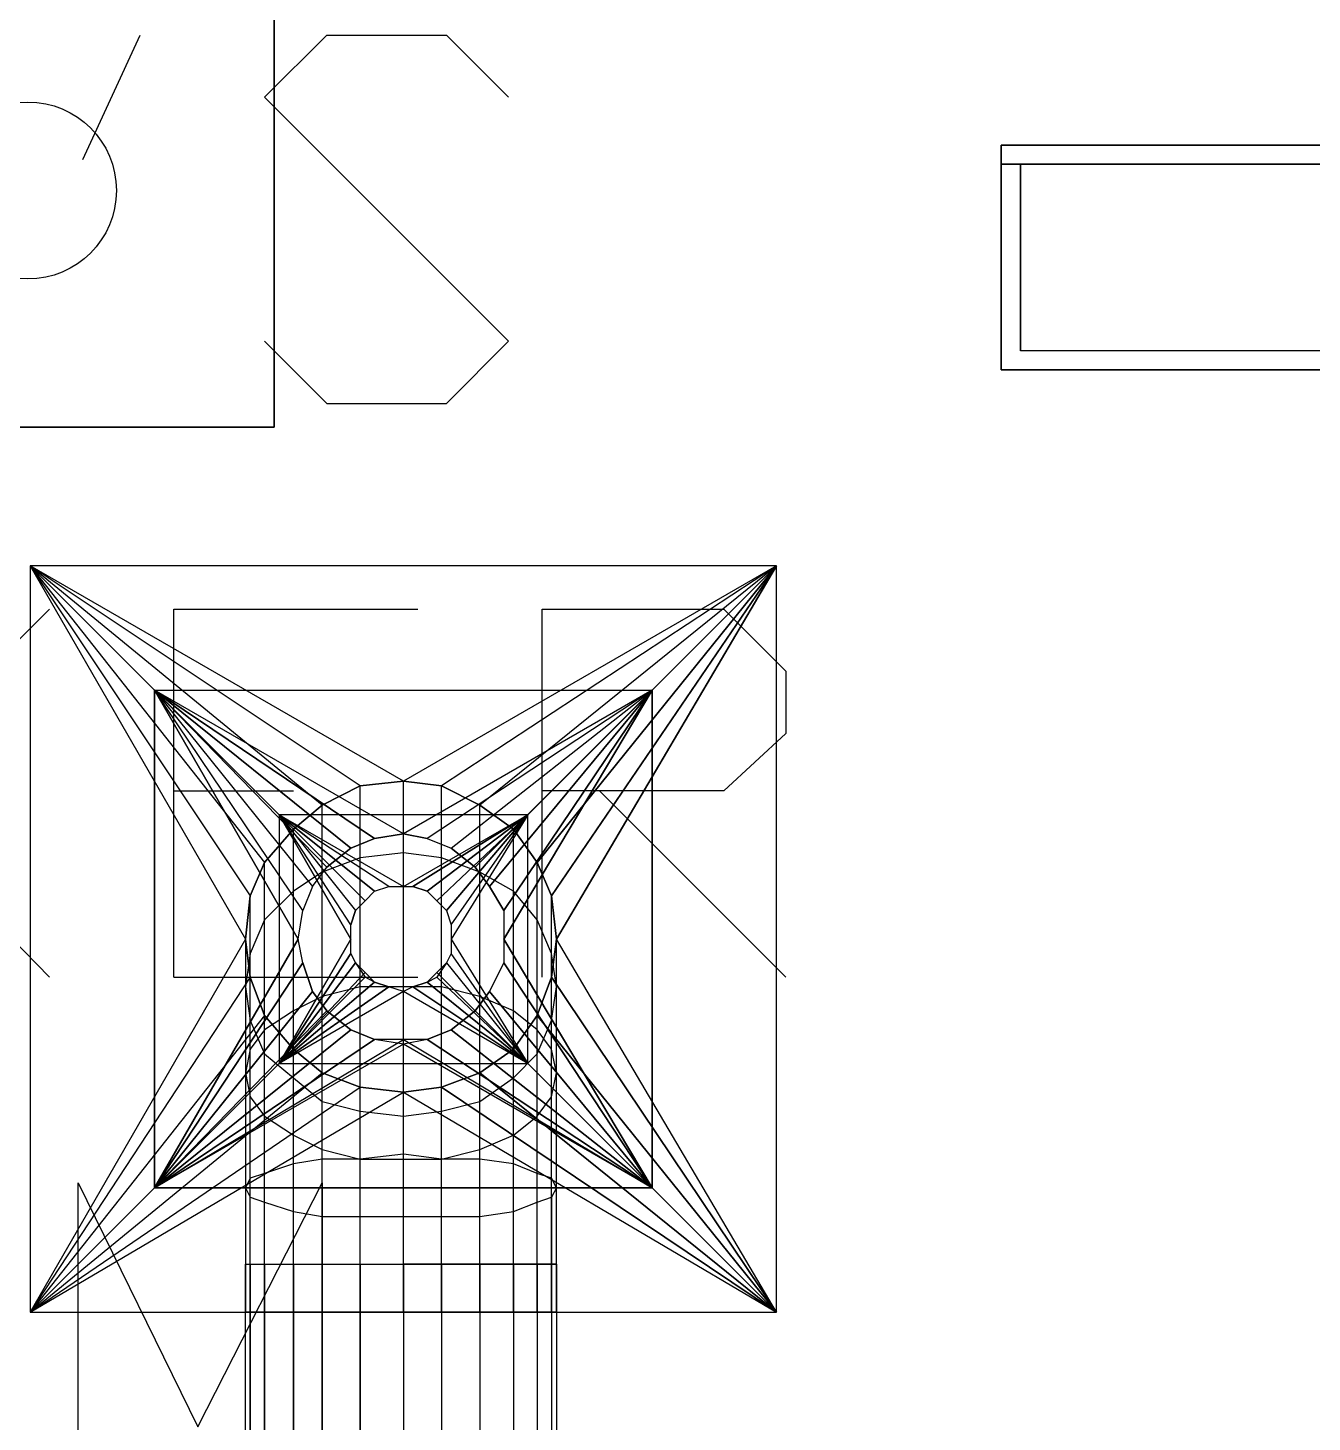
# Model space of a CAD drawing. Header units: metres. Extents: x 114 to 218, y 8 to 180.
# Drawn here: x 171.688 to 175.818, y 90.609 to 95.092 of the extents above; entities that cross this region are included whole.
import ezdxf

# ---------------------------------------------------------------- set-up
doc = ezdxf.new("R2010")
doc.units = ezdxf.units.M
doc.header["$MEASUREMENT"] = 0
for name, color, linetype in [('A-2D-AREA-IDEN', 7, 'Continuous'), ('A-2D-I-WALL', 7, 'Continuous'), ('A-3D-I-WALL', 7, 'Continuous'), ('E-LIGHT', 7, 'Continuous'), ('M-SA2S-ADist', 7, 'Continuous'), ('M-SA2S-Round', 7, 'Continuous')]:
    doc.layers.add(name, color=color, linetype=linetype)

msp = doc.modelspace()

# ---------------------------------------------------------------- linework, layer by layer
at = {"layer": 'A-2D-AREA-IDEN', "color": 9, "true_color": 0xbababa}
for points in [[(171.8651, 94.6694), (172.0497, 95.0693)], [(172.4496, 94.0849), (172.6496, 93.8849), (173.0341, 93.8849), (173.2341, 94.0849), (172.4496, 94.8693), (172.6496, 95.0693), (173.0341, 95.0693), (173.2341, 94.8693)], [(171.7574, 93.2235), (171.1729, 92.639), (170.973, 92.639)], [(172.1574, 92.0391), (172.1574, 93.2235), (172.9418, 93.2235)], [(173.3418, 92.0391), (173.3418, 93.2235), (173.9263, 93.2235), (174.1262, 93.0235), (174.1262, 92.8236), (173.9263, 92.639), (173.3418, 92.639)], [(171.1729, 92.639), (171.7574, 92.0391)], [(172.1574, 92.639), (172.5419, 92.639)], [(173.5263, 92.639), (174.1262, 92.0391)], [(172.1574, 92.0391), (172.9418, 92.0391)], [(171.8497, 90.1933), (171.8497, 91.3777), (172.2343, 90.5932), (172.6342, 91.3777), (172.6342, 90.1933)]]:
    msp.add_lwpolyline(points, dxfattribs=at)
at = {"layer": 'A-2D-I-WALL', "color": 9, "true_color": 0xbababa}
for points in [[(178.6485, 94.7155), (174.8184, 94.7155), (174.8184, 93.9926)], [(180.6635, 94.0541), (174.8799, 94.0541), (174.8799, 94.654)], [(178.7715, 94.654), (174.8799, 94.654)], [(174.8184, 93.9926), (180.6019, 93.9926)]]:
    msp.add_lwpolyline(points, dxfattribs=at)
at = {"layer": 'A-3D-I-WALL', "color": 42, "true_color": 0xdda500}
for points in [[(180.6019, 94.0541), (180.6635, 94.0541), (180.6635, 94.654), (180.6019, 94.654), (180.6019, 94.7155), (174.8184, 94.7155), (174.8184, 94.654), (174.8799, 94.654), (180.6019, 94.654)], [(174.8184, 93.9926), (180.6019, 93.9926), (180.6019, 94.7155), (174.8184, 94.7155), (174.8184, 94.654), (174.8184, 94.0541), (174.8184, 93.9926), (174.8184, 94.7155), (180.6019, 94.7155), (180.6019, 93.9926), (174.8184, 93.9926)], [(174.8184, 94.7155), (174.8184, 94.7155)], [(174.8184, 94.7155), (174.8184, 94.7155)], [(174.8184, 93.9926), (180.6019, 93.9926), (180.6019, 94.0541), (174.8799, 94.0541), (174.8799, 94.654), (174.8184, 94.654), (174.8184, 94.0541), (174.8184, 93.9926)], [(174.8184, 94.654), (174.8184, 94.654)], [(174.8184, 94.654), (174.8184, 94.654)], [(174.8799, 94.654), (174.8799, 94.0541)], [(174.8799, 94.654), (174.8799, 94.654)], [(174.8184, 94.0541), (174.8184, 94.0541)], [(174.8184, 94.0541), (174.8184, 94.0541)], [(174.8799, 94.0541), (174.8799, 94.0541)], [(174.8184, 93.9926), (174.8184, 93.9926)], [(174.8184, 93.9926), (174.8184, 93.9926)]]:
    msp.add_lwpolyline(points, dxfattribs=at)
at = {"layer": 'E-LIGHT', "color": 5, "true_color": 0x0000ff}
for points in [[(170.8807, 93.808), (170.8807, 95.3154), (172.4804, 95.3154), (172.4804, 93.808), (172.4804, 95.3154), (170.8807, 95.3154), (170.8807, 93.808)], [(171.9728, 94.5617), (171.9728, 94.5617)], [(172.4804, 93.808), (170.8807, 93.808), (172.4804, 93.808)], [(172.4804, 93.808), (172.4804, 93.808)], [(172.4804, 93.808), (172.4804, 93.808)]]:
    msp.add_lwpolyline(points, dxfattribs=at)
msp.add_circle((171.6882, 94.5694), 0.2846, dxfattribs=at)
msp.add_circle((171.6882, 94.5694), 0.2846, dxfattribs=at)
at = {"layer": 'M-SA2S-ADist', "color": 3, "true_color": 0x00ff00}
for points in [[(174.0955, 93.3619), (171.6959, 93.3619), (171.6959, 90.9624), (174.0955, 90.9624), (174.0955, 93.3619), (171.6959, 93.3619), (171.6959, 90.9624), (174.0955, 90.9624), (174.0955, 93.3619)], [(174.0955, 90.9624), (173.3879, 92.1621), (174.0955, 93.3619), (172.8957, 92.6697), (171.6959, 93.3619), (172.3881, 92.1621), (171.6959, 90.9624), (172.8957, 91.6699), (174.0955, 90.9624)], [(172.7572, 92.6544), (172.8957, 92.6697), (171.6959, 93.3619), (172.3881, 92.1621), (172.4035, 92.3006)], [(172.7572, 92.6544), (171.6959, 93.3619), (172.4035, 92.3006)], [(172.6342, 92.5928), (172.7572, 92.6544), (171.6959, 93.3619), (172.4035, 92.3006), (172.4496, 92.4083)], [(172.6342, 92.5928), (171.6959, 93.3619), (172.4496, 92.4083)], [(171.6959, 93.3619), (172.5419, 92.5159)], [(171.6959, 93.3619), (172.4496, 92.4083), (172.5419, 92.5159)], [(172.6342, 92.5928), (171.6959, 93.3619), (172.5419, 92.5159), (172.6342, 92.5928)], [(171.6959, 93.3619), (171.6959, 93.3619)], [(171.6959, 93.3619), (171.6959, 93.3619)], [(174.0955, 93.3619), (172.8957, 92.6697), (173.0187, 92.6544)], [(173.3725, 92.3006), (174.0955, 93.3619), (173.0187, 92.6544)], [(174.0955, 93.3619), (173.0187, 92.6544), (173.1418, 92.5928)], [(173.3264, 92.4083), (174.0955, 93.3619), (173.1418, 92.5928)], [(173.2495, 92.5159), (174.0955, 93.3619), (173.1418, 92.5928), (173.2495, 92.5159)], [(174.0955, 93.3619), (173.2495, 92.5159)], [(174.0955, 93.3619), (173.3264, 92.4083), (173.2495, 92.5159)], [(174.0955, 93.3619), (173.3725, 92.3006), (173.3264, 92.4083)], [(174.0955, 93.3619), (173.3879, 92.1621), (173.3725, 92.3006)], [(174.0955, 93.3619), (174.0955, 93.3619)], [(174.0955, 93.3619), (174.0955, 93.3619)], [(172.5573, 92.1621), (172.0958, 91.3623), (172.0958, 92.962), (172.5573, 92.1621)], [(172.8957, 92.5005), (172.0958, 92.962), (173.6955, 92.962), (172.8957, 92.5005)], [(172.5573, 92.1621), (172.0958, 92.962), (172.0958, 91.3623), (172.5573, 92.1621)], [(172.9726, 92.4852), (173.0495, 92.4544), (173.6955, 92.962), (172.9726, 92.4852), (172.8957, 92.5005), (172.0958, 92.962), (173.6955, 92.962), (173.2187, 92.1621), (173.6955, 91.3623), (173.6955, 92.962), (172.8957, 92.5005)], [(172.5727, 92.0852), (172.5573, 92.1621), (172.5727, 92.2544), (172.0958, 92.962), (172.6034, 92.3313), (172.5727, 92.2544)], [(172.6034, 92.3313), (172.6496, 92.3929), (172.0958, 92.962), (172.7265, 92.4544), (172.6496, 92.3929)], [(172.7265, 92.4544), (172.8034, 92.4852), (172.0958, 92.962), (172.8034, 92.4852), (172.8957, 92.5005), (172.8034, 92.4852), (172.7265, 92.4544), (172.0958, 92.962), (172.6496, 92.3929), (172.7265, 92.4544)], [(172.6034, 92.3313), (172.5727, 92.2544), (172.0958, 92.962), (172.6034, 92.3313), (172.6496, 92.3929)], [(172.0958, 92.962), (172.0958, 92.962)], [(172.0958, 92.962), (172.0958, 92.962)], [(173.6955, 92.962), (172.9726, 92.4852), (173.0495, 92.4544)], [(173.0495, 92.4544), (173.1264, 92.3929), (173.6955, 92.962), (173.1725, 92.3313), (173.1264, 92.3929)], [(173.1264, 92.3929), (173.0495, 92.4544), (173.6955, 92.962), (173.1264, 92.3929), (173.1725, 92.3313)], [(173.1725, 92.3313), (173.2187, 92.2544), (173.6955, 92.962)], [(173.2187, 92.2544), (173.1725, 92.3313), (173.6955, 92.962), (173.2187, 92.2544), (173.2187, 92.1621), (173.2187, 92.0852)], [(173.2187, 92.1621), (173.6955, 92.962), (173.6955, 91.3623), (173.2187, 92.1621)], [(173.6955, 92.962), (173.6955, 92.962)], [(173.6955, 92.962), (173.6955, 92.962)], [(172.8957, 91.6699), (172.7572, 91.6853), (172.6342, 91.7315), (172.5419, 91.8084), (172.4496, 91.916), (172.4035, 92.0391), (172.3881, 92.1621), (172.4035, 92.3006), (172.4496, 92.4083), (172.5419, 92.5159), (172.6342, 92.5928), (172.7572, 92.6544), (172.8957, 92.6697), (173.0187, 92.6544), (173.1418, 92.5928), (173.2495, 92.5159), (173.3264, 92.4083), (173.3725, 92.3006), (173.3879, 92.1621), (173.3725, 92.0391), (173.3264, 91.916), (173.2495, 91.8084), (173.1418, 91.7315)], [(173.0187, 91.6853), (172.8957, 91.6699), (172.7572, 91.6853), (172.6342, 91.7315), (172.5419, 91.8084), (172.4496, 91.916), (172.4035, 92.0391), (172.3881, 92.1621), (172.4035, 92.3006), (172.4496, 92.4083), (172.5419, 92.5159), (172.6342, 92.5928), (172.7572, 92.6544), (172.8957, 92.6697), (173.0187, 92.6544), (173.1418, 92.5928), (173.2495, 92.5159), (173.3264, 92.4083), (173.3725, 92.3006), (173.3879, 92.1621), (173.3725, 92.0391), (173.3264, 91.916), (173.2495, 91.8084), (173.1418, 91.7315), (173.0187, 91.6853)], [(172.7572, 92.6544), (172.7572, 92.6544)], [(172.7572, 92.6544), (172.7572, 92.6544)], [(172.7572, 92.6544), (172.7572, 92.6544)], [(172.8957, 92.6697), (172.8957, 92.6697)], [(172.8957, 92.6697), (172.8957, 92.6697)], [(172.8957, 92.6697), (172.8957, 92.6697)], [(173.0187, 92.6544), (173.0187, 92.6544)], [(173.0187, 92.6544), (173.0187, 92.6544)], [(173.0187, 92.6544), (173.0187, 92.6544)], [(172.6342, 92.5928), (172.6342, 92.5928)], [(172.6342, 92.5928), (172.6342, 92.5928)], [(172.6342, 92.5928), (172.6342, 92.5928)], [(173.1418, 92.5928), (173.1418, 92.5928)], [(173.1418, 92.5928), (173.1418, 92.5928)], [(173.1418, 92.5928), (173.1418, 92.5928)], [(172.7265, 92.116), (172.7265, 92.1621), (172.7265, 92.2083), (172.4958, 92.5621), (172.7419, 92.2544), (172.7265, 92.2083)], [(172.7419, 92.2544), (172.7726, 92.2852), (172.4958, 92.5621), (172.8034, 92.316), (172.7726, 92.2852)], [(172.8034, 92.316), (172.8495, 92.3313), (172.4958, 92.5621)], [(172.7265, 92.1621), (172.4958, 92.5621), (172.4958, 91.7622), (172.7265, 92.1621)], [(172.8957, 92.3313), (173.2956, 92.5621), (172.4958, 92.5621), (172.8957, 92.3313)], [(172.4958, 92.5621), (172.4958, 91.7622), (173.2956, 91.7622), (173.2956, 92.5621), (172.4958, 92.5621), (172.7265, 92.1621), (172.4958, 91.7622), (172.7265, 92.116), (172.7265, 92.1621), (172.7265, 92.2083), (172.4958, 92.5621)], [(172.4958, 92.5621), (172.7419, 92.2544)], [(172.8495, 92.3313), (172.4958, 92.5621), (172.8957, 92.3313), (173.2956, 92.5621)], [(172.8034, 92.316), (172.4958, 92.5621), (172.7726, 92.2852)], [(172.4958, 92.5621), (172.4958, 92.5621)], [(172.4958, 92.5621), (172.4958, 92.5621)], [(172.8495, 92.3313), (172.8957, 92.3313), (172.9265, 92.3313), (173.2956, 92.5621), (172.9726, 92.316), (172.9265, 92.3313)], [(172.9726, 92.316), (173.2956, 92.5621), (172.9265, 92.3313)], [(172.9726, 92.316), (173.0034, 92.2852), (173.2956, 92.5621), (173.0341, 92.2544), (173.0034, 92.2852)], [(173.0341, 92.2544), (173.2956, 92.5621), (173.0034, 92.2852)], [(173.0341, 92.2544), (173.0495, 92.2083), (173.2956, 92.5621)], [(173.2956, 92.5621), (173.0495, 92.1621), (173.2956, 91.7622), (173.2956, 92.5621)], [(173.0495, 92.2083), (173.2956, 92.5621), (173.0495, 92.1621), (173.2956, 91.7622)], [(173.2956, 92.5621), (173.2956, 92.5621)], [(173.2956, 92.5621), (173.2956, 92.5621)], [(172.5419, 92.5159), (172.5419, 92.5159)], [(172.5419, 92.5159), (172.5419, 92.5159)], [(172.5419, 92.5159), (172.5419, 92.5159)], [(172.8957, 92.5005), (172.9726, 92.4852)], [(172.8957, 92.5005), (172.8957, 92.5005)], [(172.8957, 92.5005), (172.8957, 92.5005)], [(173.2495, 92.5159), (173.2495, 92.5159)], [(173.2495, 92.5159), (173.2495, 92.5159)], [(173.2495, 92.5159), (173.2495, 92.5159)], [(172.8034, 92.4852), (172.8034, 92.4852)], [(172.9726, 92.4852), (172.9726, 92.4852)], [(172.9726, 92.4852), (172.9726, 92.4852)], [(172.7265, 92.4544), (172.7265, 92.4544)], [(172.7265, 92.4544), (172.7265, 92.4544)], [(173.0495, 92.4544), (173.0495, 92.4544)], [(173.0495, 92.4544), (173.0495, 92.4544)], [(172.4496, 92.4083), (172.4496, 92.4083)], [(172.4496, 92.4083), (172.4496, 92.4083)], [(172.4496, 92.4083), (172.4496, 92.4083)], [(172.6496, 92.3929), (172.6496, 92.3929)], [(172.6496, 92.3929), (172.6496, 92.3929)], [(173.1264, 92.3929), (173.1264, 92.3929)], [(173.1264, 92.3929), (173.1264, 92.3929)], [(173.3264, 92.4083), (173.3264, 92.4083)], [(173.3264, 92.4083), (173.3264, 92.4083)], [(173.3264, 92.4083), (173.3264, 92.4083)], [(172.6034, 92.3313), (172.6034, 92.3313)], [(172.6034, 92.3313), (172.6034, 92.3313)], [(172.7265, 92.2083), (172.7419, 92.2544), (172.7726, 92.2852), (172.8034, 92.316), (172.8495, 92.3313), (172.8957, 92.3313), (172.9265, 92.3313), (172.9726, 92.316), (173.0034, 92.2852), (173.0341, 92.2544), (173.0495, 92.2083), (173.0495, 92.1621), (173.0495, 92.116), (173.0341, 92.0852), (173.0034, 92.0545), (172.9726, 92.0237), (172.9265, 92.0083), (172.8957, 91.993), (172.8495, 92.0083), (172.8034, 92.0237), (172.7726, 92.0545), (172.7419, 92.0852)], [(172.8495, 92.3313), (172.8495, 92.3313)], [(172.8495, 92.3313), (172.8495, 92.3313)], [(172.8957, 92.3313), (172.8957, 92.3313)], [(172.8957, 92.3313), (172.8957, 92.3313)], [(172.9265, 92.3313), (172.9265, 92.3313)], [(172.9265, 92.3313), (172.9265, 92.3313)], [(173.1725, 92.3313), (173.1725, 92.3313)], [(173.1725, 92.3313), (173.1725, 92.3313)], [(172.4035, 92.3006), (172.4035, 92.3006)], [(172.4035, 92.3006), (172.4035, 92.3006)], [(172.4035, 92.3006), (172.4035, 92.3006)], [(172.7726, 92.2852), (172.7726, 92.2852)], [(172.7726, 92.2852), (172.7726, 92.2852)], [(172.8034, 92.316), (172.8034, 92.316)], [(172.8034, 92.316), (172.8034, 92.316)], [(172.9726, 92.316), (172.9726, 92.316)], [(172.9726, 92.316), (172.9726, 92.316)], [(173.0034, 92.2852), (173.0034, 92.2852)], [(173.0034, 92.2852), (173.0034, 92.2852)], [(173.3725, 92.3006), (173.3725, 92.3006)], [(173.3725, 92.3006), (173.3725, 92.3006)], [(173.3725, 92.3006), (173.3725, 92.3006)], [(172.5727, 92.0852), (172.6034, 91.993), (172.0958, 91.3623), (172.5727, 92.0852), (172.5573, 92.1621), (172.5727, 92.2544)], [(172.5727, 92.2544), (172.5727, 92.2544)], [(172.5727, 92.2544), (172.5727, 92.2544)], [(172.7419, 92.2544), (172.7419, 92.2544)], [(172.7419, 92.2544), (172.7419, 92.2544)], [(173.0341, 92.2544), (173.0341, 92.2544)], [(173.0341, 92.2544), (173.0341, 92.2544)], [(173.2187, 92.2544), (173.2187, 92.1621), (173.2187, 92.0852), (173.6955, 91.3623), (173.1725, 91.993), (173.2187, 92.0852)], [(173.2187, 92.2544), (173.2187, 92.2544)], [(173.2187, 92.2544), (173.2187, 92.2544)], [(172.7265, 92.2083), (172.7265, 92.2083)], [(172.7265, 92.2083), (172.7265, 92.2083)], [(173.0495, 92.2083), (173.0495, 92.1621), (173.0495, 92.116)], [(173.0495, 92.2083), (173.0495, 92.2083)], [(173.0495, 92.2083), (173.0495, 92.2083)], [(172.4035, 92.0391), (172.3881, 92.1621), (171.6959, 90.9624), (172.8957, 91.6699), (172.7572, 91.6853)], [(172.3881, 92.1621), (172.3881, 92.1621)], [(172.3881, 92.1621), (172.3881, 92.1621)], [(172.3881, 92.1621), (172.3881, 92.1621)], [(172.5573, 92.1621), (172.5573, 92.1621)], [(172.5573, 92.1621), (172.5573, 92.1621)], [(172.7265, 92.1621), (172.7265, 92.1621)], [(172.7265, 92.1621), (172.7265, 92.1621)], [(173.0187, 91.6853), (172.8957, 91.6699), (174.0955, 90.9624), (173.3879, 92.1621), (173.3725, 92.0391)], [(173.0495, 92.1621), (173.0495, 92.1621)], [(173.0495, 92.1621), (173.0495, 92.1621)], [(173.2187, 92.1621), (173.2187, 92.1621)], [(173.2187, 92.1621), (173.2187, 92.1621)], [(173.3879, 92.1621), (173.3879, 92.1621)], [(173.3879, 92.1621), (173.3879, 92.1621)], [(173.3879, 92.1621), (173.3879, 92.1621)], [(172.7419, 92.0852), (172.7265, 92.116), (172.4958, 91.7622)], [(172.7265, 92.116), (172.7419, 92.0852), (172.4958, 91.7622)], [(172.7265, 92.116), (172.7265, 92.116)], [(172.7265, 92.116), (172.7265, 92.116)], [(173.0341, 92.0852), (173.2956, 91.7622), (173.0495, 92.116), (173.0341, 92.0852), (173.0034, 92.0391), (173.2956, 91.7622), (172.9726, 92.0237), (173.0034, 92.0391)], [(173.0341, 92.0852), (173.2956, 91.7622), (173.0495, 92.116)], [(173.0495, 92.116), (173.0495, 92.116)], [(173.0495, 92.116), (173.0495, 92.116)], [(172.6034, 91.993), (172.5727, 92.0852), (172.0958, 91.3623)], [(172.8034, 92.0237), (172.7726, 92.0391), (172.4958, 91.7622), (172.7419, 92.0852), (172.7726, 92.0391)], [(172.7726, 92.0545), (172.4958, 91.7622)], [(172.5727, 92.0852), (172.5727, 92.0852)], [(172.5727, 92.0852), (172.5727, 92.0852)], [(172.7419, 92.0852), (172.7419, 92.0852)], [(172.7419, 92.0852), (172.7419, 92.0852)], [(172.7726, 92.0545), (172.7726, 92.0545)], [(172.9726, 92.0237), (173.2956, 91.7622), (173.0034, 92.0545)], [(173.0034, 92.0545), (173.0034, 92.0545)], [(173.0341, 92.0852), (173.0341, 92.0852)], [(173.0341, 92.0852), (173.0341, 92.0852)], [(173.6955, 91.3623), (173.2187, 92.0852), (173.1725, 91.993)], [(173.2187, 92.0852), (173.2187, 92.0852)], [(173.2187, 92.0852), (173.2187, 92.0852)], [(172.4035, 92.0391), (171.6959, 90.9624), (172.7572, 91.6853)], [(172.4496, 91.916), (172.4035, 92.0391), (171.6959, 90.9624), (172.7572, 91.6853), (172.6342, 91.7315)], [(172.4035, 92.0391), (172.4035, 92.0391)], [(172.4035, 92.0391), (172.4035, 92.0391)], [(172.4035, 92.0391), (172.4035, 92.0391)], [(172.9265, 92.0083), (172.8957, 91.993), (172.8495, 92.0083), (172.4958, 91.7622), (172.8034, 92.0237), (172.8495, 92.0083)], [(172.8034, 92.0237), (172.4958, 91.7622), (172.8495, 92.0083)], [(172.7726, 92.0391), (172.7726, 92.0391)], [(172.8034, 92.0237), (172.8034, 92.0237)], [(172.8034, 92.0237), (172.8034, 92.0237)], [(172.8495, 92.0083), (172.8495, 92.0083)], [(172.8495, 92.0083), (172.8495, 92.0083)], [(172.9265, 92.0083), (173.2956, 91.7622), (172.8957, 91.993)], [(173.2956, 91.7622), (172.9265, 92.0083), (172.9726, 92.0237)], [(172.9265, 92.0083), (172.9265, 92.0083)], [(172.9265, 92.0083), (172.9265, 92.0083)], [(172.9726, 92.0237), (172.9726, 92.0237)], [(172.9726, 92.0237), (172.9726, 92.0237)], [(173.0034, 92.0391), (173.0034, 92.0391)], [(173.1418, 91.7315), (173.0187, 91.6853), (174.0955, 90.9624), (173.3725, 92.0391), (173.3264, 91.916)], [(173.3725, 92.0391), (174.0955, 90.9624)], [(173.3725, 92.0391), (173.3725, 92.0391)], [(173.3725, 92.0391), (173.3725, 92.0391)], [(173.3725, 92.0391), (173.3725, 92.0391)], [(172.7265, 91.8699), (172.6496, 91.9314), (172.0958, 91.3623), (172.6034, 91.993), (172.6496, 91.9314)], [(172.6496, 91.9314), (172.7265, 91.8699), (172.0958, 91.3623), (172.6496, 91.9314), (172.6034, 91.993)], [(172.8957, 91.993), (172.4958, 91.7622), (173.2956, 91.7622), (172.8957, 91.993)], [(172.8957, 91.993), (172.4958, 91.7622)], [(172.6034, 91.993), (172.6034, 91.993)], [(172.6034, 91.993), (172.6034, 91.993)], [(172.8957, 91.993), (172.8957, 91.993)], [(172.8957, 91.993), (172.8957, 91.993)], [(173.1725, 91.993), (173.1264, 91.9314), (173.6955, 91.3623), (173.0495, 91.8699), (173.1264, 91.9314)], [(173.1264, 91.9314), (173.1725, 91.993), (173.6955, 91.3623), (173.1264, 91.9314), (173.0495, 91.8699)], [(173.1725, 91.993), (173.1725, 91.993)], [(173.1725, 91.993), (173.1725, 91.993)], [(172.6496, 91.9314), (172.6496, 91.9314)], [(172.6496, 91.9314), (172.6496, 91.9314)], [(173.1264, 91.9314), (173.1264, 91.9314)], [(173.1264, 91.9314), (173.1264, 91.9314)], [(172.4496, 91.916), (171.6959, 90.9624), (172.6342, 91.7315)], [(172.4496, 91.916), (171.6959, 90.9624), (172.5419, 91.8084), (172.4496, 91.916)], [(172.4496, 91.916), (172.4496, 91.916)], [(172.4496, 91.916), (172.4496, 91.916)], [(172.4496, 91.916), (172.4496, 91.916)], [(174.0955, 90.9624), (173.3264, 91.916), (173.2495, 91.8084)], [(173.3264, 91.916), (174.0955, 90.9624)], [(173.3264, 91.916), (173.3264, 91.916)], [(173.3264, 91.916), (173.3264, 91.916)], [(173.3264, 91.916), (173.3264, 91.916)], [(172.9726, 91.8391), (172.8957, 91.8391), (172.8034, 91.8391), (172.0958, 91.3623), (172.7265, 91.8699), (172.8034, 91.8391)], [(172.0958, 91.3623), (172.8034, 91.8391), (172.7265, 91.8699)], [(172.8957, 91.8391), (173.6955, 91.3623), (172.0958, 91.3623), (172.8957, 91.8391)], [(172.7265, 91.8699), (172.7265, 91.8699)], [(172.7265, 91.8699), (172.7265, 91.8699)], [(172.9726, 91.8391), (173.0495, 91.8699), (173.6955, 91.3623), (172.9726, 91.8391), (172.8957, 91.8238), (172.8034, 91.8391)], [(172.8034, 91.8391), (172.8034, 91.8391)], [(172.8034, 91.8391), (172.8034, 91.8391)], [(172.8957, 91.8391), (172.8957, 91.8391)], [(173.0495, 91.8699), (172.9726, 91.8391), (173.6955, 91.3623)], [(172.9726, 91.8391), (172.9726, 91.8391)], [(172.9726, 91.8391), (172.9726, 91.8391)], [(173.0495, 91.8699), (173.0495, 91.8699)], [(173.0495, 91.8699), (173.0495, 91.8699)], [(171.6959, 90.9624), (172.5419, 91.8084)], [(171.6959, 90.9624), (172.6342, 91.7315), (172.5419, 91.8084)], [(172.8957, 91.8238), (172.0958, 91.3623), (173.6955, 91.3623), (172.8957, 91.8238)], [(172.5419, 91.8084), (172.5419, 91.8084)], [(172.5419, 91.8084), (172.5419, 91.8084)], [(172.5419, 91.8084), (172.5419, 91.8084)], [(172.8957, 91.8238), (172.8957, 91.8238)], [(173.2495, 91.8084), (174.0955, 90.9624), (173.1418, 91.7315)], [(173.1418, 91.7315), (174.0955, 90.9624), (173.2495, 91.8084), (173.1418, 91.7315)], [(173.2495, 91.8084), (173.2495, 91.8084)], [(173.2495, 91.8084), (173.2495, 91.8084)], [(173.2495, 91.8084), (173.2495, 91.8084)], [(172.4958, 91.7622), (172.4958, 91.7622)], [(172.4958, 91.7622), (172.4958, 91.7622)], [(173.2956, 91.7622), (173.2956, 91.7622)], [(173.2956, 91.7622), (173.2956, 91.7622)], [(172.6342, 91.7315), (172.6342, 91.7315)], [(172.6342, 91.7315), (172.6342, 91.7315)], [(172.6342, 91.7315), (172.6342, 91.7315)], [(172.8957, 91.6699), (173.0187, 91.6853), (173.1418, 91.7315)], [(173.1418, 91.7315), (173.1418, 91.7315)], [(173.1418, 91.7315), (173.1418, 91.7315)], [(173.1418, 91.7315), (173.1418, 91.7315)], [(172.7572, 91.6853), (172.7572, 91.6853)], [(172.7572, 91.6853), (172.7572, 91.6853)], [(172.7572, 91.6853), (172.7572, 91.6853)], [(172.8957, 91.6699), (172.8957, 91.6699)], [(172.8957, 91.6699), (172.8957, 91.6699)], [(172.8957, 91.6699), (172.8957, 91.6699)], [(173.0187, 91.6853), (173.0187, 91.6853)], [(174.0955, 90.9624), (173.0187, 91.6853)], [(173.0187, 91.6853), (173.0187, 91.6853)], [(173.0187, 91.6853), (173.0187, 91.6853)], [(173.0187, 91.6853), (173.0187, 91.6853)], [(172.0958, 91.3623), (172.0958, 91.3623)], [(172.0958, 91.3623), (172.0958, 91.3623)], [(173.6955, 91.3623), (173.6955, 91.3623)], [(173.6955, 91.3623), (173.6955, 91.3623)], [(171.6959, 90.9624), (171.6959, 90.9624)], [(171.6959, 90.9624), (171.6959, 90.9624)], [(174.0955, 90.9624), (174.0955, 90.9624)], [(174.0955, 90.9624), (174.0955, 90.9624)]]:
    msp.add_lwpolyline(points, dxfattribs=at)
at = {"layer": 'M-SA2S-Round', "color": 5, "true_color": 0x0000ff}
for points in [[(172.4496, 91.916), (172.5419, 91.8084), (172.6342, 91.7315), (172.7572, 91.6853), (172.8957, 91.6699), (173.0187, 91.6853), (173.1418, 91.7315), (173.2495, 91.8084), (173.3264, 91.916), (173.3725, 92.0391), (173.3879, 92.1621), (173.3725, 92.3006), (173.3264, 92.4083), (173.2495, 92.5159), (173.1418, 92.5928), (173.0187, 92.6544), (172.8957, 92.6697), (172.7572, 92.6544), (172.6342, 92.5928), (172.5419, 92.5159), (172.4496, 92.4083), (172.4035, 92.3006), (172.3881, 92.1621), (172.4035, 92.0391), (172.4496, 91.916)], [(172.7572, 92.6544), (172.6342, 92.5928), (172.7572, 92.6544), (172.8957, 92.6697), (172.7572, 92.6544)], [(172.7572, 92.4236), (172.7572, 92.6544), (172.6342, 92.5928)], [(172.8957, 92.439), (172.8957, 92.6697), (172.7572, 92.6544)], [(172.7572, 92.6544), (172.7572, 92.6544)], [(172.7572, 92.6544), (172.7572, 92.6544)], [(172.7572, 92.6544), (172.7572, 92.6544)], [(172.7572, 92.6544), (172.7572, 92.6544)], [(173.0187, 92.4236), (173.0187, 92.6544), (172.8957, 92.6697)], [(172.8957, 92.6697), (172.8957, 92.6697)], [(172.8957, 92.6697), (172.8957, 92.6697)], [(173.0187, 91.6853), (173.1418, 91.7315), (173.2495, 91.8084), (173.3264, 91.916), (173.3725, 92.0391), (173.3879, 92.1621), (173.3725, 92.3006), (173.3264, 92.4083), (173.2495, 92.5159), (173.1418, 92.5928), (173.0187, 92.6544), (172.8957, 92.6697), (173.0187, 92.6544), (173.1418, 92.5928), (173.2495, 92.5159), (173.3264, 92.4083), (173.3725, 92.3006), (173.3879, 92.1621), (173.3725, 92.0391), (173.3264, 91.916), (173.2495, 91.8084), (173.1418, 91.7315), (173.0187, 91.6853)], [(172.8957, 92.6697), (172.8957, 92.6697)], [(172.8957, 92.6697), (172.8957, 92.6697)], [(173.1418, 92.3775), (173.1418, 92.5928), (173.0187, 92.6544)], [(173.0187, 92.6544), (173.0187, 92.6544)], [(173.0187, 92.6544), (173.0187, 92.6544)], [(173.0187, 92.6544), (173.0187, 92.6544)], [(173.0187, 92.6544), (173.0187, 92.6544)], [(172.6342, 92.3775), (172.6342, 92.5928), (172.5419, 92.5159)], [(172.6342, 92.5928), (172.5419, 92.5159), (172.6342, 92.5928)], [(172.6342, 92.5928), (172.6342, 92.5928)], [(172.6342, 92.5928), (172.6342, 92.5928)], [(172.6342, 92.5928), (172.6342, 92.5928)], [(172.6342, 92.5928), (172.6342, 92.5928)], [(173.2495, 92.316), (173.2495, 92.5159), (173.1418, 92.5928)], [(173.1418, 92.5928), (173.1418, 92.5928)], [(173.1418, 92.5928), (173.1418, 92.5928)], [(173.1418, 92.5928), (173.1418, 92.5928)], [(173.1418, 92.5928), (173.1418, 92.5928)], [(172.5419, 92.316), (172.5419, 92.5159), (172.4496, 92.4083)], [(172.5419, 92.5159), (172.4496, 92.4083), (172.5419, 92.5159)], [(172.5419, 92.5159), (172.5419, 92.5159)], [(172.5419, 92.5159), (172.5419, 92.5159)], [(172.5419, 92.5159), (172.5419, 92.5159)], [(172.5419, 92.5159), (172.5419, 92.5159)], [(173.3264, 92.2237), (173.3264, 92.4083), (173.2495, 92.5159)], [(173.2495, 92.5159), (173.2495, 92.5159)], [(173.2495, 92.5159), (173.2495, 92.5159)], [(173.2495, 92.5159), (173.2495, 92.5159)], [(173.2495, 92.5159), (173.2495, 92.5159)], [(172.7572, 92.0083), (172.7572, 92.4236), (172.6342, 92.3775)], [(172.8957, 92.0083), (172.8957, 92.439), (172.7572, 92.4236)], [(172.7572, 92.4236), (172.7572, 92.4236)], [(173.0187, 92.0083), (173.0187, 92.4236), (172.8957, 92.439)], [(172.8957, 92.439), (172.8957, 92.439)], [(173.1418, 91.9776), (173.1418, 92.3775), (173.0187, 92.4236)], [(173.0187, 92.4236), (173.0187, 92.4236)], [(172.4496, 92.2237), (172.4496, 92.4083), (172.4035, 92.3006)], [(172.4496, 92.4083), (172.4035, 92.3006), (172.4496, 92.4083)], [(172.4496, 92.4083), (172.4496, 92.4083)], [(172.4496, 92.4083), (172.4496, 92.4083)], [(172.4496, 92.4083), (172.4496, 92.4083)], [(172.4496, 92.4083), (172.4496, 92.4083)], [(172.6342, 91.9776), (172.6342, 92.3775), (172.5419, 92.316)], [(172.6342, 92.3775), (172.6342, 92.3775)], [(173.2495, 91.9314), (173.2495, 92.316), (173.1418, 92.3775)], [(173.1418, 92.3775), (173.1418, 92.3775)], [(173.3725, 92.116), (173.3725, 92.3006), (173.3264, 92.4083)], [(173.3264, 92.4083), (173.3264, 92.4083)], [(173.3264, 92.4083), (173.3264, 92.4083)], [(173.3264, 92.4083), (173.3264, 92.4083)], [(173.3264, 92.4083), (173.3264, 92.4083)], [(172.4035, 92.116), (172.4035, 92.3006), (172.3881, 92.1621), (172.3881, 92.0083), (172.4035, 91.9007)], [(172.4035, 92.3006), (172.3881, 92.1621), (172.4035, 92.3006)], [(172.4035, 92.3006), (172.4035, 92.3006)], [(172.4035, 92.3006), (172.4035, 92.3006)], [(172.4035, 92.3006), (172.4035, 92.3006)], [(172.4035, 92.3006), (172.4035, 92.3006)], [(172.5419, 91.9314), (172.5419, 92.316), (172.4496, 92.2237)], [(172.5419, 92.316), (172.5419, 92.316)], [(173.3264, 91.8699), (173.3264, 92.2237), (173.2495, 92.316)], [(173.2495, 92.316), (173.2495, 92.316)], [(173.3879, 92.0083), (173.3879, 92.1621), (173.3725, 92.3006)], [(173.3725, 92.3006), (173.3725, 92.3006)], [(173.3725, 92.3006), (173.3725, 92.3006)], [(173.3725, 92.3006), (173.3725, 92.3006)], [(173.3725, 92.3006), (173.3725, 92.3006)], [(172.4496, 91.8699), (172.4496, 92.2237), (172.4035, 92.116)], [(172.4496, 92.2237), (172.4496, 92.2237)], [(173.3725, 91.8084), (173.3725, 92.116), (173.3264, 92.2237)], [(173.3264, 92.2237), (173.3264, 92.2237)], [(172.3881, 92.1621), (172.4035, 92.0391)], [(172.3881, 92.1621), (172.3881, 92.1621)], [(172.3881, 92.1621), (172.3881, 92.1621)], [(172.7572, 91.6853), (172.6342, 91.7315), (172.5419, 91.8084), (172.4496, 91.916), (172.4035, 92.0391), (172.3881, 92.1621), (172.4035, 92.0391), (172.4496, 91.916), (172.5419, 91.8084), (172.6342, 91.7315), (172.7572, 91.6853), (172.8957, 91.6699)], [(172.3881, 92.1621), (172.3881, 92.1621)], [(172.3881, 92.1621), (172.3881, 92.1621)], [(173.3725, 91.9007), (173.3725, 92.0391), (173.3879, 92.1621)], [(173.3879, 92.1621), (173.3879, 92.1621)], [(173.3879, 92.1621), (173.3879, 92.1621)], [(173.3879, 92.1621), (173.3879, 92.1621)], [(173.3879, 92.1621), (173.3879, 92.1621)], [(172.4035, 91.8084), (172.4035, 92.116), (172.3881, 92.0083), (172.3881, 91.7315), (172.4035, 91.6546)], [(172.4035, 92.116), (172.4035, 92.116)], [(173.3879, 91.7315), (173.3879, 92.0083), (173.3725, 92.116)], [(173.3725, 92.116), (173.3725, 92.116)], [(172.3881, 92.0083), (172.3881, 92.0083)], [(172.4035, 91.9007), (172.4035, 92.0391), (172.4496, 91.916)], [(172.4035, 92.0391), (172.4035, 92.0391)], [(172.4035, 92.0391), (172.4035, 92.0391)], [(172.4035, 92.0391), (172.4035, 92.0391)], [(172.4035, 92.0391), (172.4035, 92.0391)], [(172.4035, 92.0391), (172.4035, 92.0391)], [(172.7572, 91.4546), (172.7572, 92.0083), (172.6342, 91.9776)], [(172.8957, 91.47), (172.8957, 92.0083), (172.7572, 92.0083)], [(172.7572, 92.0083), (172.7572, 92.0083)], [(173.0187, 91.4546), (173.0187, 92.0083), (172.8957, 92.0083)], [(172.8957, 92.0083), (172.8957, 92.0083)], [(173.1418, 91.4546), (173.1418, 91.9776), (173.0187, 92.0083)], [(173.0187, 92.0083), (173.0187, 92.0083)], [(173.3264, 91.793), (173.3264, 91.916), (173.3725, 92.0391)], [(173.3725, 92.0391), (173.3725, 92.0391)], [(173.3725, 92.0391), (173.3725, 92.0391)], [(173.3725, 92.0391), (173.3725, 92.0391)], [(173.3725, 92.0391), (173.3725, 92.0391)], [(173.3725, 91.6546), (173.3725, 91.9007), (173.3879, 92.0083)], [(173.3879, 92.0083), (173.3879, 92.0083)], [(172.6342, 91.4546), (172.6342, 91.9776), (172.5419, 91.9314)], [(172.6342, 91.9776), (172.6342, 91.9776)], [(173.2495, 91.4392), (173.2495, 91.9314), (173.1418, 91.9776)], [(173.1418, 91.9776), (173.1418, 91.9776)], [(172.5419, 91.4392), (172.5419, 91.9314), (172.4496, 91.8699)], [(172.5419, 91.9314), (172.5419, 91.9314)], [(173.3264, 91.4084), (173.3264, 91.8699), (173.2495, 91.9314)], [(173.2495, 91.9314), (173.2495, 91.9314)], [(172.4035, 91.6546), (172.4035, 91.9007), (172.4496, 91.793)], [(172.4035, 91.9007), (172.4035, 91.9007)], [(172.4496, 91.793), (172.4496, 91.916), (172.5419, 91.8084)], [(172.4496, 91.916), (172.4496, 91.916)], [(172.4496, 91.916), (172.4496, 91.916)], [(172.4496, 91.916), (172.4496, 91.916)], [(172.4496, 91.916), (172.4496, 91.916)], [(172.4496, 91.916), (172.4496, 91.916)], [(173.2495, 91.7161), (173.2495, 91.8084), (173.3264, 91.916)], [(173.3264, 91.916), (173.3264, 91.916)], [(173.3264, 91.916), (173.3264, 91.916)], [(173.3264, 91.916), (173.3264, 91.916)], [(173.3264, 91.916), (173.3264, 91.916)], [(173.3264, 91.593), (173.3264, 91.793), (173.3725, 91.9007)], [(173.3725, 91.9007), (173.3725, 91.9007)], [(172.4496, 91.4084), (172.4496, 91.8699), (172.4035, 91.8084)], [(172.4496, 91.8699), (172.4496, 91.8699)], [(173.3725, 91.3931), (173.3725, 91.8084), (173.3264, 91.8699)], [(173.3264, 91.8699), (173.3264, 91.8699)], [(172.4035, 91.3931), (172.4035, 91.8084), (172.3881, 91.7315), (172.3881, 91.3623)], [(172.4035, 91.8084), (172.4035, 91.8084)], [(172.4496, 91.593), (172.4496, 91.793), (172.5419, 91.7161)], [(172.4496, 91.793), (172.4496, 91.793)], [(172.5419, 91.7161), (172.5419, 91.8084), (172.6342, 91.7315)], [(172.5419, 91.8084), (172.5419, 91.8084)], [(172.5419, 91.8084), (172.5419, 91.8084)], [(172.5419, 91.8084), (172.5419, 91.8084)], [(172.5419, 91.8084), (172.5419, 91.8084)], [(172.5419, 91.8084), (172.5419, 91.8084)], [(173.1418, 91.6392), (173.1418, 91.7315), (173.2495, 91.8084)], [(173.2495, 91.8084), (173.2495, 91.8084)], [(173.2495, 91.8084), (173.2495, 91.8084)], [(173.2495, 91.8084), (173.2495, 91.8084)], [(173.2495, 91.8084), (173.2495, 91.8084)], [(173.2495, 91.5315), (173.2495, 91.7161), (173.3264, 91.793)], [(173.3264, 91.793), (173.3264, 91.793)], [(173.3879, 91.3623), (173.3879, 91.7315), (173.3725, 91.8084)], [(173.3725, 91.8084), (173.3725, 91.8084)], [(172.3881, 91.7315), (172.3881, 91.7315)], [(172.5419, 91.5315), (172.5419, 91.7161), (172.6342, 91.6392)], [(172.5419, 91.7161), (172.5419, 91.7161)], [(172.6342, 91.6392), (172.6342, 91.7315), (172.7572, 91.6853)], [(172.6342, 91.7315), (172.6342, 91.7315)], [(172.6342, 91.7315), (172.6342, 91.7315)], [(172.6342, 91.7315), (172.6342, 91.7315)], [(172.6342, 91.7315), (172.6342, 91.7315)], [(172.6342, 91.7315), (172.6342, 91.7315)], [(173.0187, 91.6084), (173.0187, 91.6853), (173.1418, 91.7315)], [(173.1418, 91.7315), (173.1418, 91.7315)], [(173.1418, 91.7315), (173.1418, 91.7315)], [(173.1418, 91.7315), (173.1418, 91.7315)], [(173.1418, 91.7315), (173.1418, 91.7315)], [(173.1418, 91.4854), (173.1418, 91.6392), (173.2495, 91.7161)], [(173.2495, 91.7161), (173.2495, 91.7161)], [(173.3725, 91.3315), (173.3725, 91.6546), (173.3879, 91.7315)], [(173.3879, 91.7315), (173.3879, 91.7315)], [(172.4035, 91.3315), (172.4035, 91.6546), (172.4496, 91.593)], [(172.4035, 91.6546), (172.4035, 91.6546)], [(172.7572, 91.6084), (172.7572, 91.6853), (172.8957, 91.6699)], [(172.7572, 91.6853), (172.7572, 91.6853)], [(172.7572, 91.6853), (172.7572, 91.6853)], [(172.8957, 91.6699), (173.0187, 91.6853), (172.8957, 91.6699), (172.7572, 91.6853)], [(172.7572, 91.6853), (172.7572, 91.6853)], [(172.7572, 91.6853), (172.7572, 91.6853)], [(172.8957, 91.593), (172.8957, 91.6699), (173.0187, 91.6853)], [(172.8957, 91.6699), (172.8957, 91.6699)], [(172.8957, 91.6699), (172.8957, 91.6699)], [(172.8957, 91.6699), (172.8957, 91.6699)], [(172.8957, 91.6699), (172.8957, 91.6699)], [(173.0187, 91.6853), (173.0187, 91.6853)], [(173.0187, 91.6853), (173.0187, 91.6853)], [(173.0187, 91.6853), (173.0187, 91.6853)], [(173.0187, 91.6853), (173.0187, 91.6853)], [(173.3264, 91.3162), (173.3264, 91.593), (173.3725, 91.6546)], [(173.3725, 91.6546), (173.3725, 91.6546)], [(172.6342, 91.4854), (172.6342, 91.6392), (172.7572, 91.6084)], [(172.6342, 91.6392), (172.6342, 91.6392)], [(172.7572, 91.4546), (172.7572, 91.6084), (172.8957, 91.593)], [(172.7572, 91.6084), (172.7572, 91.6084)], [(172.8957, 91.4546), (172.8957, 91.593), (173.0187, 91.6084)], [(173.0187, 91.4546), (173.0187, 91.6084), (173.1418, 91.6392)], [(173.0187, 91.6084), (173.0187, 91.6084)], [(173.1418, 91.6392), (173.1418, 91.6392)], [(172.4496, 91.3162), (172.4496, 91.593), (172.5419, 91.5315)], [(172.4496, 91.593), (172.4496, 91.593)], [(172.8957, 91.593), (172.8957, 91.593)], [(173.2495, 91.2854), (173.2495, 91.5315), (173.3264, 91.593)], [(173.3264, 91.593), (173.3264, 91.593)], [(172.5419, 91.2854), (172.5419, 91.5315), (172.6342, 91.4854)], [(172.5419, 91.5315), (172.5419, 91.5315)], [(173.1418, 91.27), (173.1418, 91.4854), (173.2495, 91.5315)], [(173.2495, 91.5315), (173.2495, 91.5315)], [(172.6342, 91.27), (172.6342, 91.4854), (172.7572, 91.4546)], [(172.6342, 91.4854), (172.6342, 91.4854)], [(172.7572, 90.9624), (172.8957, 90.9624), (172.8957, 91.47), (172.7572, 91.4546)], [(172.8957, 90.9624), (173.0187, 90.9624), (173.0187, 91.4546), (172.8957, 91.47)], [(172.8957, 91.47), (172.8957, 91.47)], [(173.0187, 91.27), (173.0187, 91.4546), (173.1418, 91.4854)], [(173.1418, 91.4854), (173.1418, 91.4854)], [(172.4496, 90.9624), (172.5419, 90.9624), (172.5419, 91.4392), (172.4496, 91.4084)], [(172.5419, 90.9624), (172.6342, 90.9624), (172.6342, 91.4546), (172.5419, 91.4392)], [(172.5419, 91.4392), (172.5419, 91.4392)], [(172.6342, 90.9624), (172.7572, 90.9624), (172.7572, 91.4546), (172.6342, 91.4546)], [(172.6342, 91.4546), (172.6342, 91.4546)], [(172.7572, 91.27), (172.7572, 91.4546), (172.8957, 91.4546)], [(172.7572, 91.4546), (172.7572, 91.4546)], [(172.7572, 91.4546), (172.7572, 91.4546)], [(172.8957, 91.27), (172.8957, 91.4546), (173.0187, 91.4546)], [(172.8957, 91.4546), (172.8957, 91.4546)], [(173.0187, 90.9624), (173.1418, 90.9624), (173.1418, 91.4546), (173.0187, 91.4546)], [(173.0187, 91.4546), (173.0187, 91.4546)], [(173.0187, 91.4546), (173.0187, 91.4546)], [(173.1418, 90.9624), (173.2495, 90.9624), (173.2495, 91.4392), (173.1418, 91.4546)], [(173.1418, 91.4546), (173.1418, 91.4546)], [(173.2495, 90.9624), (173.3264, 90.9624), (173.3264, 91.4084), (173.2495, 91.4392)], [(173.2495, 91.4392), (173.2495, 91.4392)], [(172.4035, 90.9624), (172.4035, 91.3931), (172.3881, 91.3623), (172.3881, 90.9624), (172.4035, 90.9624)], [(172.4035, 90.9624), (172.4496, 90.9624), (172.4496, 91.4084), (172.4035, 91.3931)], [(172.4035, 91.3931), (172.4035, 91.3931)], [(172.4496, 91.4084), (172.4496, 91.4084)], [(173.3264, 90.9624), (173.3725, 90.9624), (173.3725, 91.3931), (173.3264, 91.4084)], [(173.3264, 91.4084), (173.3264, 91.4084)], [(173.3879, 91.3623), (173.3725, 91.3315), (173.3725, 90.9624), (173.3879, 90.9624), (173.3879, 91.3623), (173.3725, 91.3931)], [(173.3725, 91.3931), (173.3725, 91.3931)], [(172.3881, 91.3623), (172.4035, 91.3315)], [(172.3881, 91.3623), (172.3881, 91.3623)], [(173.3879, 91.3623), (173.3879, 91.3623)], [(172.4496, 90.9624), (172.4035, 90.9624), (172.4035, 91.3315), (172.4496, 91.3162)], [(172.4035, 91.3315), (172.4035, 91.3315)], [(172.5419, 90.9624), (172.4496, 90.9624), (172.4496, 91.3162), (172.5419, 91.2854)], [(172.4496, 91.3162), (172.4496, 91.3162)], [(173.3264, 90.9624), (173.2495, 90.9624), (173.2495, 91.2854), (173.3264, 91.3162)], [(173.3725, 90.9624), (173.3264, 90.9624), (173.3264, 91.3162), (173.3725, 91.3315)], [(173.3264, 91.3162), (173.3264, 91.3162)], [(173.3725, 91.3315), (173.3725, 91.3315)], [(172.6342, 90.9624), (172.5419, 90.9624), (172.5419, 91.2854), (172.6342, 91.27)], [(172.5419, 91.2854), (172.5419, 91.2854)], [(172.7572, 90.9624), (172.6342, 90.9624), (172.6342, 91.27), (172.7572, 91.27)], [(172.6342, 91.27), (172.6342, 91.27)], [(172.8957, 90.9624), (172.7572, 90.9624), (172.7572, 91.27), (172.8957, 91.27)], [(172.7572, 91.27), (172.7572, 91.27)], [(173.0187, 90.9624), (172.8957, 90.9624), (172.8957, 91.27), (173.0187, 91.27)], [(172.8957, 91.27), (172.8957, 91.27)], [(173.1418, 90.9624), (173.0187, 90.9624), (173.0187, 91.27), (173.1418, 91.27)], [(173.0187, 91.27), (173.0187, 91.27)], [(173.2495, 90.9624), (173.1418, 90.9624), (173.1418, 91.27), (173.2495, 91.2854)], [(173.1418, 91.27), (173.1418, 91.27)], [(173.2495, 91.2854), (173.2495, 91.2854)], [(172.3881, 91.1162), (172.4035, 91.1162), (172.4035, 90.1318), (172.3881, 90.1318), (172.3881, 91.1162), (172.4035, 91.1162)], [(172.3881, 91.1162), (172.3881, 91.1162)], [(172.4035, 91.1162), (172.4496, 91.1162), (172.5419, 91.1162), (172.6342, 91.1162), (172.7572, 91.1162), (172.8957, 91.1162), (173.0187, 91.1162), (173.1418, 91.1162), (173.2495, 91.1162), (173.3264, 91.1162), (173.3725, 91.1162), (173.3879, 91.1162), (173.3725, 91.1162), (173.3264, 91.1162), (173.2495, 91.1162), (173.1418, 91.1162), (173.0187, 91.1162), (172.8957, 91.1162)], [(172.4496, 90.1318), (172.4035, 90.1318), (172.4035, 91.1162), (172.4496, 91.1162)], [(172.4035, 91.1162), (172.4035, 91.1162)], [(172.4035, 91.1162), (172.4035, 91.1162)], [(172.5419, 90.1318), (172.4496, 90.1318), (172.4496, 91.1162), (172.5419, 91.1162)], [(172.4496, 91.1162), (172.4496, 90.1318)], [(172.4496, 91.1162), (172.4496, 91.1162)], [(172.4496, 91.1162), (172.4496, 91.1162)], [(172.6342, 90.1318), (172.5419, 90.1318), (172.5419, 91.1162), (172.6342, 91.1162)], [(172.5419, 91.1162), (172.5419, 90.1318)], [(172.5419, 91.1162), (172.5419, 91.1162)], [(172.5419, 91.1162), (172.5419, 91.1162)], [(172.7572, 90.1318), (172.6342, 90.1318), (172.6342, 91.1162), (172.7572, 91.1162)], [(172.6342, 91.1162), (172.6342, 90.1318)], [(172.6342, 91.1162), (172.6342, 91.1162)], [(172.6342, 91.1162), (172.6342, 91.1162)], [(172.7572, 90.1318), (172.7572, 91.1162), (172.8957, 91.1162), (172.8957, 90.1318), (172.7572, 90.1318)], [(172.7572, 91.1162), (172.7572, 90.1318)], [(172.7572, 91.1162), (172.7572, 91.1162)], [(172.7572, 91.1162), (172.7572, 91.1162)], [(172.8957, 91.1162), (172.8957, 90.1318)], [(172.8957, 91.1162), (172.8957, 91.1162)], [(172.8957, 91.1162), (172.8957, 91.1162)], [(173.0187, 91.1162), (173.0187, 90.1318)], [(173.0187, 91.1162), (173.0187, 90.1318)], [(173.0187, 91.1162), (173.0187, 91.1162)], [(173.0187, 91.1162), (173.0187, 91.1162)], [(173.1418, 91.1162), (173.1418, 90.1318)], [(173.1418, 91.1162), (173.1418, 90.1318)], [(173.1418, 91.1162), (173.1418, 91.1162)], [(173.1418, 91.1162), (173.1418, 91.1162)], [(173.2495, 91.1162), (173.2495, 90.1318)], [(173.2495, 91.1162), (173.2495, 90.1318)], [(173.2495, 91.1162), (173.2495, 91.1162)], [(173.2495, 91.1162), (173.2495, 91.1162)], [(173.3264, 91.1162), (173.3264, 90.1318)], [(173.3264, 91.1162), (173.3264, 90.1318)], [(173.3264, 91.1162), (173.3264, 91.1162)], [(173.3264, 91.1162), (173.3264, 91.1162)], [(173.3725, 91.1162), (173.3725, 90.1318)], [(173.3725, 91.1162), (173.3725, 90.1318)], [(173.3725, 91.1162), (173.3725, 91.1162)], [(173.3725, 91.1162), (173.3725, 91.1162)], [(173.3879, 91.1162), (173.3879, 90.1318)], [(173.3879, 91.1162), (173.3879, 91.1162)], [(172.4035, 90.9624), (172.3881, 90.9624)], [(172.3881, 90.9624), (172.3881, 90.9624)], [(172.4035, 90.9624), (172.4035, 90.9624)], [(172.4035, 90.9624), (172.4035, 90.9624)], [(172.4496, 90.9624), (172.4496, 90.9624)], [(172.4496, 90.9624), (172.4496, 90.9624)], [(172.5419, 90.9624), (172.5419, 90.9624)], [(172.5419, 90.9624), (172.5419, 90.9624)], [(172.6342, 90.9624), (172.6342, 90.9624)], [(172.6342, 90.9624), (172.6342, 90.9624)], [(172.7572, 90.9624), (172.7572, 90.9624)], [(172.7572, 90.9624), (172.7572, 90.9624)], [(172.8957, 90.9624), (172.8957, 90.9624)], [(172.8957, 90.9624), (172.8957, 90.9624)], [(173.0187, 90.9624), (173.0187, 90.9624)], [(173.0187, 90.9624), (173.0187, 90.9624)], [(173.1418, 90.9624), (173.1418, 90.9624)], [(173.1418, 90.9624), (173.1418, 90.9624)], [(173.2495, 90.9624), (173.2495, 90.9624)], [(173.2495, 90.9624), (173.2495, 90.9624)], [(173.3264, 90.9624), (173.3264, 90.9624)], [(173.3264, 90.9624), (173.3264, 90.9624)], [(173.3879, 90.9624), (173.3725, 90.9624)], [(173.3725, 90.9624), (173.3725, 90.9624)], [(173.3725, 90.9624), (173.3725, 90.9624)], [(173.3879, 90.9624), (173.3879, 90.9624)]]:
    msp.add_lwpolyline(points, dxfattribs=at)

doc.saveas('drawing.dxf')
